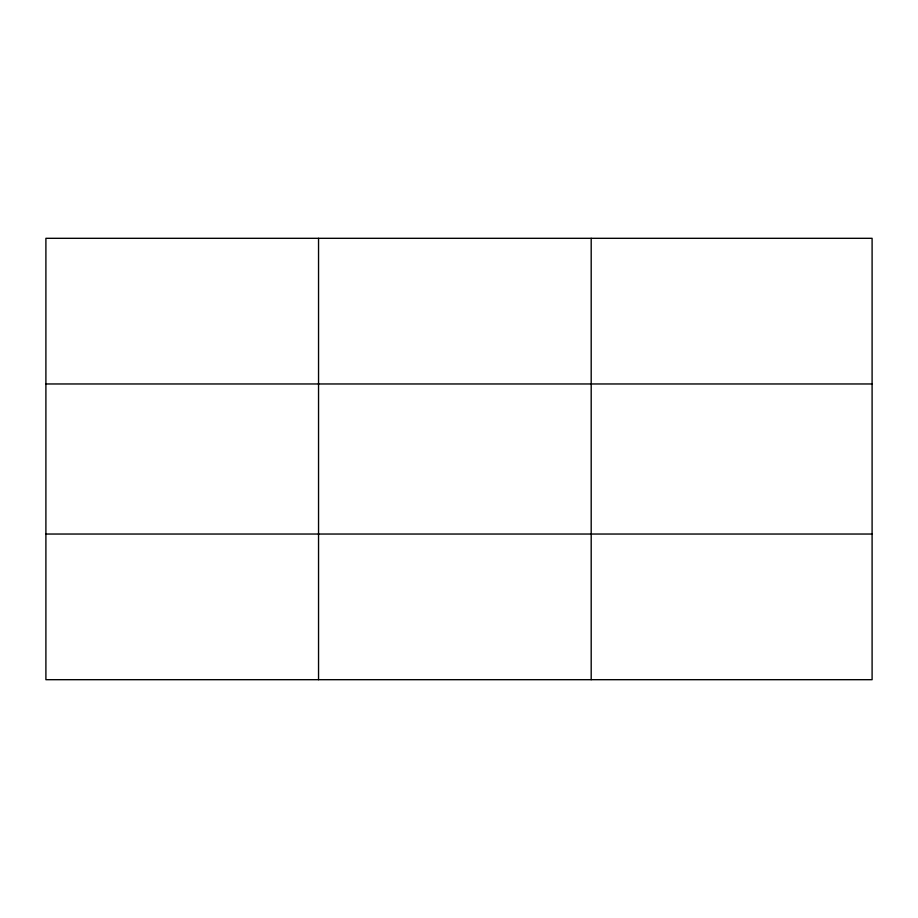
<?xml version="1.0" encoding="UTF-8"?>
<svg xmlns="http://www.w3.org/2000/svg" width="918" height="918" viewBox="0 0 918 918"><rect width="100%" height="100%" fill="white"/><g stroke="black" fill="none" stroke-linecap="round" stroke-linejoin="round"><path stroke-width="1.38" d="M318.546 238.313L318.546 679.687M591.192 238.313L591.192 679.687M872.1 534.035L872.1 679.687L45.9 679.687L45.9 238.313L872.1 238.313L872.1 534.035L45.9 534.035M45.9 383.965L872.1 383.965"/></g></svg>
